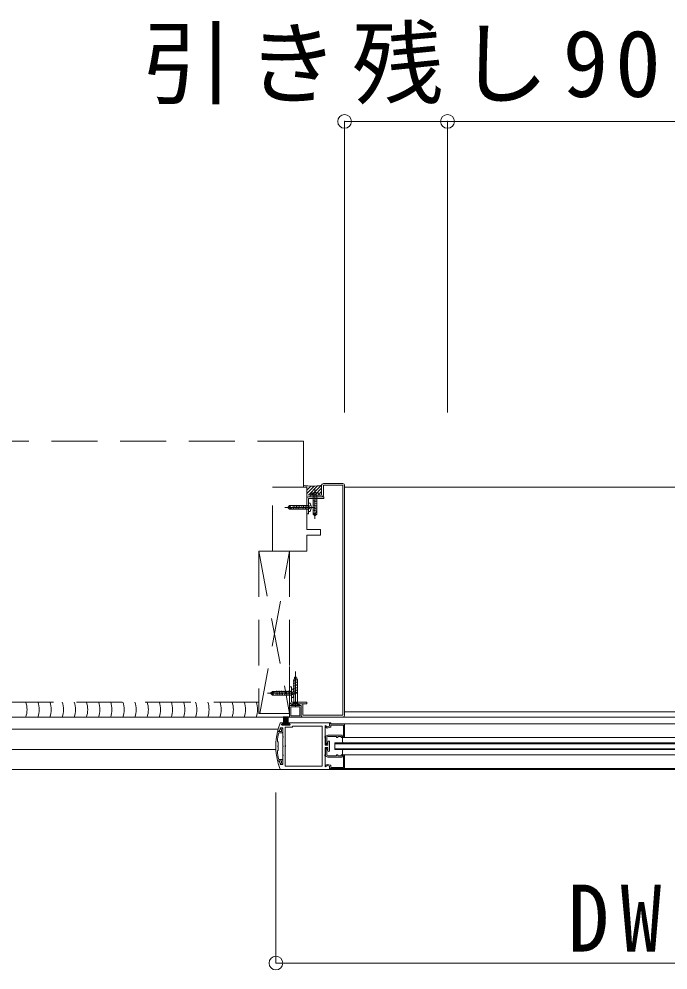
# Model space of a CAD drawing. Units: millimetres at full size, sheet at 1:2; details may follow other scales. Extents: x -1696 to 788, y -1623 to -924.
# Drawn here: x -1532.5 to -1475.8, y -1496.7 to -1413.6 of the extents above; entities that cross this region are included whole.
import ezdxf

# ---------------------------------------------------------------- set-up
doc = ezdxf.new("R2010")
doc.units = ezdxf.units.MM
doc.header["$LTSCALE"] = 2
doc.header["$PDMODE"] = 32
doc.header["$PDSIZE"] = 1.2
for name, pattern in [('CHAIN1', [8, 5, -1, 1, -1]), ('CHAIN2', [12, 9, -1, 1, -1]), ('DASHED2', [3, 2, -1])]:
    doc.linetypes.add(name, pattern=pattern)
doc.layers.add('0-0_free', color=7, linetype='Continuous', lineweight=9)
doc.layers.add('1-9_hojyosen', color=7, linetype='Continuous', lineweight=9)
doc.styles.add('ＭＳ ゴシック', font='')
doc.styles.get('ＭＳ ゴシック').set_extended_font_data('MS Gothic')

# ---------------------------------------------------------------- blocks, each defined once
blk = doc.blocks.new('FFD612n.')
at = {"layer": '0-0_free'}
for p, q in [((6.08, 536), (24.67, 536)), ((71.96, 584), (37.67, 584)), ((42.5, 656), (69.56, 656)), ((62.36, 640), (69.56, 640)), ((62.36, 624), (166.36, 624)), ((71.96, 584), (71.96, 463.33)), ((103.96, 340.13), (103.96, 592)), ((198.36, 592), (103.96, 592)), ((159.16, 656), (737.56, 656)), ((159.16, 640), (166.36, 640)), ((623.96, 608), (623.96, 48)), ((663.96, 617.9), (663.96, 463.33)), ((695.96, 599.43), (663.96, 617.9)), ((727.96, 608), (695.96, 599.43)), ((727.96, 608), (727.96, 643.2)), ((737.56, 643.2), (727.96, 643.2)), ((71.96, 448.67), (71.96, 335.33)), ((663.96, 448.67), (663.96, 344)), ((71.96, 320.67), (71.96, 207.33)), ((103.96, 48), (103.96, 315.87)), ((703.96, 344), (663.96, 344)), ((703.96, 312), (663.96, 312)), ((663.96, 207.33), (663.96, 312)), ((703.96, 388), (703.96, 344)), ((703.96, 268), (703.96, 312)), ((727.96, 388), (727.96, 335.33)), ((727.96, 320.67), (727.96, 268)), ((71.96, 72), (71.96, 192.67)), ((663.96, 38.1), (663.96, 192.67)), ((6.08, 120), (24.67, 120)), ((71.96, 72), (37.67, 72)), ((42.5, 0), (737.56, 0)), ((103.96, 48), (623.96, 48)), ((695.96, 56.57), (663.96, 38.1)), ((727.96, 48), (695.96, 56.57)), ((727.96, 48), (727.96, 12.8)), ((737.56, 12.8), (727.96, 12.8))]:
    blk.add_line(p, q, dxfattribs=at)
blk.add_lwpolyline([(206.36, 600), (206.36, 608), (623.96, 608)], dxfattribs=at)
for centre, radius, start, end in [((6.08, 540.8), 4.8, 166.43385, 270), ((887.96, 328), 912, 159.26892, 166.43385), ((887.96, 328), 888, 163.24449, 166.45351), ((42.5, 648), 8, 90, 159.26892), ((62.36, 632), 8, 90, 270), ((69.56, 648), 8, 270, 90), ((159.16, 648), 8, 90, 270), ((166.36, 632), 8, 270, 90), ((198.36, 600), 8, 270, 0), ((737.56, 649.6), 6.4, 270, 90), ((68.76, 456), 8, 293.57818, 66.4218), ((667.16, 456), 8, 113.57818, 246.42182), ((715.96, 388), 12, 0, 180), ((68.76, 328), 8, 293.57815, 66.42182), ((103.96, 335.33), 4.8, 293.57818, 90), ((107.16, 328), 3.2, 113.57818, 246.42182), ((103.96, 320.67), 4.8, 270, 66.42182), ((715.96, 268), 12, 180, 0), ((731.16, 328), 8, 113.57818, 246.42182), ((68.76, 200), 8, 293.5782, 66.42182), ((667.16, 200), 8, 113.57818, 246.42182), ((6.08, 115.2), 4.8, 90, 193.56615), ((887.96, 328), 912, 193.56615, 200.73108), ((887.96, 328), 888, 193.54649, 196.75551), ((42.5, 8), 8, 200.73108, 270), ((737.56, 6.4), 6.4, 270, 90)]:
    blk.add_arc(centre, radius, start, end, dxfattribs=at)
blk = doc.blocks.new('FFD655n.')
at = {"layer": '0-0_free'}
for p, q in [((26.76, 453.6), (80, 453.6)), ((39.05, 437.6), (88, 437.6)), ((72, 500.8), (88, 500.8)), ((72, 484.8), (80, 484.8)), ((80, 484.8), (80, 453.6)), ((96, 492.8), (96, 445.6)), ((21.67, 316.73), (32, 306.4)), ((32, 306.4), (32, 257.73)), ((21.67, 184.07), (32, 194.4)), ((32, 243.07), (32, 194.4)), ((26.76, 47.2), (80, 47.2)), ((39.05, 63.2), (88, 63.2)), ((72, 16), (80, 16)), ((72, 0), (88, 0)), ((80, 16), (80, 47.2)), ((96, 8), (96, 55.2))]:
    blk.add_line(p, q, dxfattribs=at)
for centre, radius, start, end in [((912, 250.4), 912, 167.36761, 192.63239), ((912, 250.4), 892.8, 167.89655, 175.73916), ((26.76, 448.8), 4.8, 90, 167.36761), ((72, 492.8), 8, 90, 270), ((88, 492.8), 8, 0, 90), ((88, 445.6), 8, 270, 0), ((912, 250.4), 892.8, 184.26084, 192.10345), ((35.2, 250.4), 8, 113.57818, 246.42182), ((26.76, 52), 4.8, 192.63239, 270), ((72, 8), 8, 90, 270), ((88, 55.2), 8, 0, 90), ((88, 8), 8, 270, 0)]:
    blk.add_arc(centre, radius, start, end, dxfattribs=at)
blk = doc.blocks.new('FFD654n._27')
at = {"layer": '0-0_free'}
for p, q in [((248, 276.8), (72, 276.8)), ((72, 276.8), (72, 254.66)), ((248, 276.8), (248, 116.8)), ((264, 292.8), (264, 100.8)), ((4, 245.3), (21.74, 235.06)), ((12, 259.15), (24, 252.23)), ((66.07, 246.93), (21.74, 235.06)), ((56, 260.8), (24, 252.23)), ((0, 100.8), (0, 24)), ((16, 100.8), (16, 24)), ((232, 132.8), (32, 132.8)), ((152, 116.8), (32, 116.8)), ((152, 116.8), (152, 100.8)), ((168, 100.8), (152, 100.8)), ((168, 116.8), (168, 100.8)), ((216, 116.8), (168, 116.8)), ((216, 116.8), (216, 100.8)), ((264, 100.8), (216, 100.8)), ((232, 132.8), (232, 116.8)), ((248, 116.8), (232, 116.8))]:
    blk.add_line(p, q, dxfattribs=at)
blk.add_lwpolyline([(264, 292.8), (56, 292.8), (56, 260.8)], dxfattribs=at)
for centre, radius, start, end in [((8, 252.23), 8, 60, 240), ((64, 254.66), 8, 285, 0), ((32, 100.8), 32, 90, 180), ((24, 24), 24, 180, 270), ((32, 100.8), 16, 90, 180), ((24, 24), 8, 180, 270), ((24, 8), 8, 270, 90)]:
    blk.add_arc(centre, radius, start, end, dxfattribs=at)

msp = doc.modelspace()

# ---------------------------------------------------------------- linework, layer by layer
at = {"layer": '1-9_hojyosen', "color": 3}
for p, q in [((-1504.051, -1422.501), (-1495.051, -1422.501)), ((-1504.051, -1422.501), (-1504.051, -1447.946)), ((-1495.051, -1422.501), (-1495.051, -1447.946)), ((-1495.051, -1422.501), (-1352.651, -1422.501)), ((-1508.851, -1470.156), (-1508.851, -1472.126)), ((-1508.851, -1471.547), (-1508.851, -1473.891)), ((-1504.051, -1471.547), (-1504.051, -1473.891)), ((-1510.051, -1496.068), (-1510.051, -1481.157)), ((-1510.051, -1496.068), (-1424.201, -1496.068))]:
    msp.add_line(p, q, dxfattribs=at)
at = {"layer": '1-9_hojyosen', "linetype": 'DASHED2'}
for p, q in [((-1507.651, -1450.459), (-1587.481, -1450.459)), ((-1507.651, -1454.459), (-1507.651, -1450.459)), ((-1507.351, -1454.459), (-1510.351, -1454.459)), ((-1510.351, -1460.059), (-1510.351, -1454.459)), ((-1507.351, -1458.159), (-1507.351, -1454.459)), ((-1506.151, -1458.159), (-1507.351, -1458.159)), ((-1507.351, -1460.059), (-1507.351, -1458.659)), ((-1511.551, -1460.059), (-1508.851, -1460.059)), ((-1511.551, -1460.059), (-1508.851, -1474.259)), ((-1511.456, -1474.259), (-1508.851, -1460.059)), ((-1510.351, -1460.059), (-1507.351, -1460.059)), ((-1508.851, -1460.059), (-1508.851, -1474.259)), ((-1587.481, -1473.259), (-1511.551, -1473.259)), ((-1511.551, -1474.259), (-1508.851, -1474.259))]:
    msp.add_line(p, q, dxfattribs=at)
at = {"layer": '1-9_hojyosen'}
for p, q in [((-1507.351, -1455.017), (-1506.711, -1454.377)), ((-1507.351, -1454.734), (-1506.994, -1454.377)), ((-1507.211, -1455.159), (-1506.409, -1454.358)), ((-1506.928, -1455.159), (-1506.083, -1454.315)), ((-1506.051, -1454.309), (-1506.051, -1455.159)), ((-1504.201, -1454.159), (-1505.901, -1454.159)), ((-1505.901, -1455.159), (-1505.901, -1454.309)), ((-1504.201, -1454.309), (-1505.901, -1454.309)), ((-1504.201, -1454.309), (-1504.201, -1474.109)), ((-1504.051, -1454.309), (-1504.051, -1474.409)), ((-1504.051, -1454.459), (-1343.651, -1454.459)), ((-1507.191, -1455.309), (-1505.851, -1455.309)), ((-1507.051, -1455.309), (-1507.051, -1455.159)), ((-1506.051, -1455.159), (-1507.051, -1455.159)), ((-1506.051, -1455.309), (-1507.051, -1455.309)), ((-1507.051, -1455.309), (-1505.901, -1455.309)), ((-1506.645, -1455.159), (-1506.051, -1454.566)), ((-1506.362, -1455.159), (-1506.051, -1454.848)), ((-1506.079, -1455.159), (-1506.051, -1455.131)), ((-1505.851, -1455.469), (-1505.851, -1455.309)), ((-1507.351, -1455.469), (-1507.351, -1456.809)), ((-1507.351, -1456.809), (-1507.191, -1456.809)), ((-1504.201, -1461.459), (-1504.201, -1474.409)), ((-1508.851, -1471.909), (-1508.691, -1471.909)), ((-1508.851, -1473.249), (-1508.851, -1471.909)), ((-1508.851, -1473.409), (-1507.701, -1473.409)), ((-1508.851, -1473.409), (-1508.851, -1473.559)), ((-1508.851, -1473.559), (-1507.851, -1473.559)), ((-1508.691, -1473.409), (-1507.351, -1473.409)), ((-1507.851, -1474.409), (-1507.851, -1473.559)), ((-1507.701, -1473.409), (-1507.701, -1474.409)), ((-1507.351, -1473.249), (-1507.351, -1473.409)), ((-1508.751, -1473.659), (-1508.751, -1474.459)), ((-1507.701, -1474.409), (-1504.201, -1474.409)), ((-1343.651, -1474.109), (-1504.051, -1474.109)), ((-1508.751, -1474.459), (-1507.951, -1474.459)), ((-1505.551, -1474.559), (-1507.401, -1474.559)), ((-1432.731, -1477.859), (-1500.549, -1477.859))]:
    msp.add_line(p, q, dxfattribs=at)
at = {"layer": '1-9_hojyosen', "color": 6}
for p, q in [((-1506.996, -1455.042), (-1506.996, -1455.162)), ((-1506.276, -1455.162), (-1506.996, -1455.162)), ((-1506.565, -1455.162), (-1506.836, -1455.21)), ((-1506.436, -1455.281), (-1506.836, -1455.351)), ((-1506.796, -1455.162), (-1506.796, -1456.826)), ((-1506.476, -1455.162), (-1506.796, -1455.162)), ((-1506.789, -1454.987), (-1506.728, -1455.11)), ((-1506.728, -1455.11), (-1506.655, -1455.148)), ((-1506.476, -1455.162), (-1506.476, -1456.826)), ((-1506.276, -1455.042), (-1506.276, -1455.162)), ((-1508.852, -1456.074), (-1509.012, -1456.234)), ((-1507.188, -1456.074), (-1508.852, -1456.074)), ((-1508.485, -1456.434), (-1508.556, -1456.034)), ((-1508.344, -1456.434), (-1508.415, -1456.034)), ((-1508.203, -1456.434), (-1508.274, -1456.034)), ((-1508.062, -1456.434), (-1508.132, -1456.034)), ((-1507.921, -1456.434), (-1507.991, -1456.034)), ((-1507.73, -1456.434), (-1507.8, -1456.034)), ((-1507.589, -1456.434), (-1507.659, -1456.034)), ((-1507.448, -1456.434), (-1507.518, -1456.034)), ((-1507.306, -1456.434), (-1507.377, -1456.034)), ((-1507.188, -1456.305), (-1507.236, -1456.034)), ((-1507.068, -1455.874), (-1507.188, -1455.874)), ((-1507.188, -1456.594), (-1507.188, -1455.874)), ((-1507.188, -1456.394), (-1507.188, -1456.074)), ((-1507.135, -1456.143), (-1507.174, -1456.215)), ((-1507.013, -1456.081), (-1507.135, -1456.143)), ((-1506.436, -1455.422), (-1506.836, -1455.492)), ((-1506.436, -1455.563), (-1506.836, -1455.633)), ((-1506.436, -1455.704), (-1506.836, -1455.775)), ((-1506.436, -1455.895), (-1506.836, -1455.966)), ((-1506.436, -1456.036), (-1506.836, -1456.107)), ((-1508.492, -1456.394), (-1509.012, -1456.234)), ((-1507.188, -1456.394), (-1508.852, -1456.394)), ((-1507.068, -1456.594), (-1507.188, -1456.594)), ((-1506.436, -1456.177), (-1506.836, -1456.248)), ((-1506.436, -1456.318), (-1506.836, -1456.389)), ((-1506.436, -1456.46), (-1506.836, -1456.53)), ((-1506.796, -1456.826), (-1506.636, -1456.986)), ((-1506.476, -1456.467), (-1506.636, -1456.986)), ((-1508.201, -1471.155), (-1508.44, -1471.113)), ((-1508.201, -1471.155), (-1508.44, -1471.113)), ((-1508.13, -1471.42), (-1508.53, -1471.35)), ((-1508.13, -1471.42), (-1508.53, -1471.35)), ((-1508.13, -1471.561), (-1508.53, -1471.491)), ((-1508.13, -1471.561), (-1508.53, -1471.491)), ((-1508.13, -1471.703), (-1508.53, -1471.632)), ((-1508.13, -1471.703), (-1508.53, -1471.632)), ((-1508.13, -1471.844), (-1508.53, -1471.773)), ((-1508.13, -1471.844), (-1508.53, -1471.773)), ((-1508.13, -1471.985), (-1508.53, -1471.914)), ((-1508.13, -1471.985), (-1508.53, -1471.914)), ((-1508.138, -1471.307), (-1508.495, -1471.244)), ((-1508.138, -1471.307), (-1508.495, -1471.244)), ((-1508.49, -1473.559), (-1508.49, -1471.336)), ((-1508.17, -1473.559), (-1508.17, -1471.336)), ((-1509.992, -1472.325), (-1510.512, -1472.485)), ((-1510.352, -1472.645), (-1510.512, -1472.485)), ((-1508.688, -1472.325), (-1510.352, -1472.325)), ((-1508.688, -1472.645), (-1510.352, -1472.645)), ((-1509.985, -1472.285), (-1510.056, -1472.685)), ((-1509.844, -1472.285), (-1509.915, -1472.685)), ((-1509.703, -1472.285), (-1509.774, -1472.685)), ((-1509.562, -1472.285), (-1509.632, -1472.685)), ((-1509.421, -1472.285), (-1509.491, -1472.685)), ((-1509.23, -1472.285), (-1509.3, -1472.685)), ((-1509.089, -1472.285), (-1509.159, -1472.685)), ((-1508.948, -1472.285), (-1509.018, -1472.685)), ((-1508.806, -1472.285), (-1508.877, -1472.685)), ((-1508.688, -1472.414), (-1508.736, -1472.685)), ((-1508.568, -1472.125), (-1508.688, -1472.125)), ((-1508.688, -1472.125), (-1508.688, -1472.845)), ((-1508.688, -1472.325), (-1508.688, -1472.645)), ((-1508.635, -1472.576), (-1508.674, -1472.503)), ((-1508.513, -1472.637), (-1508.635, -1472.576)), ((-1508.13, -1472.126), (-1508.53, -1472.055)), ((-1508.13, -1472.267), (-1508.53, -1472.196)), ((-1508.13, -1472.408), (-1508.53, -1472.338)), ((-1508.49, -1473.559), (-1508.49, -1472.03)), ((-1508.17, -1473.559), (-1508.17, -1472.03)), ((-1508.568, -1472.845), (-1508.688, -1472.845)), ((-1508.68, -1473.534), (-1507.98, -1473.534)), ((-1508.68, -1473.534), (-1507.98, -1473.534)), ((-1508.68, -1473.559), (-1507.98, -1473.559)), ((-1508.68, -1473.559), (-1507.98, -1473.559)), ((-1508.259, -1473.359), (-1508.53, -1473.312)), ((-1508.259, -1473.359), (-1508.53, -1473.312)), ((-1508.505, -1473.359), (-1508.155, -1473.359)), ((-1508.505, -1473.359), (-1508.155, -1473.359)), ((-1507.98, -1473.534), (-1508.155, -1473.359)), ((-1507.98, -1473.534), (-1508.155, -1473.359)), ((-1507.98, -1473.559), (-1507.98, -1473.534)), ((-1507.98, -1473.559), (-1507.98, -1473.534))]:
    msp.add_line(p, q, dxfattribs=at)
at = {"layer": '1-9_hojyosen', "color": 6, "linetype": 'CHAIN1'}
for p, q in [((-1506.636, -1454.647), (-1506.636, -1457.248)), ((-1506.673, -1456.234), (-1509.274, -1456.234)), ((-1508.173, -1472.485), (-1510.774, -1472.485))]:
    msp.add_line(p, q, dxfattribs=at)
at = {"layer": '1-9_hojyosen', "color": 6, "linetype": 'CHAIN2'}
for q in [(-1508.33, -1470.567), (-1508.33, -1471.377)]:
    msp.add_line((-1508.33, -1473.669), q, dxfattribs=at)
at = {"layer": '1-9_hojyosen', "lineweight": 18}
for p, q in [((-1430.201, -1474.559), (-1583.901, -1474.559)), ((-1509.511, -1475.209), (-1508.861, -1475.209)), ((-1509.386, -1475.209), (-1509.386, -1474.509)), ((-1509.336, -1475.209), (-1509.336, -1474.509)), ((-1509.286, -1475.209), (-1509.286, -1474.509)), ((-1509.236, -1475.209), (-1509.236, -1474.509)), ((-1509.186, -1475.209), (-1509.186, -1474.509)), ((-1509.136, -1475.209), (-1509.136, -1474.509)), ((-1509.086, -1475.209), (-1509.086, -1474.509)), ((-1509.036, -1475.209), (-1509.036, -1474.509)), ((-1508.986, -1475.209), (-1508.986, -1474.509)), ((-1430.201, -1475.159), (-1504.051, -1475.159)), ((-1583.901, -1475.609), (-1509.892, -1475.609)), ((-1504.886, -1476.809), (-1504.886, -1477.409)), ((-1504.886, -1476.809), (-1430.201, -1476.809)), ((-1504.886, -1476.889), (-1430.201, -1476.889)), ((-1504.216, -1476.359), (-1504.216, -1476.709)), ((-1504.216, -1476.359), (-1430.201, -1476.359)), ((-1583.901, -1477.409), (-1510.043, -1477.409)), ((-1504.886, -1477.329), (-1430.201, -1477.329)), ((-1504.886, -1477.409), (-1430.201, -1477.409)), ((-1583.901, -1479.159), (-1430.201, -1479.159)), ((-1430.201, -1479.059), (-1504.051, -1479.059))]:
    msp.add_line(p, q, dxfattribs=at)
at = {"layer": '1-9_hojyosen', "color": 6}
for points in [[(-1506.484, -1454.987), (-1506.545, -1455.11), (-1506.617, -1455.148)], [(-1508.852, -1456.394), (-1509.012, -1456.234), (-1508.773, -1456.165), (-1508.852, -1456.074)], [(-1507.013, -1456.387), (-1507.135, -1456.326), (-1507.174, -1456.253)], [(-1506.476, -1456.826), (-1506.636, -1456.986), (-1506.706, -1456.747), (-1506.796, -1456.826)], [(-1508.49, -1471.336), (-1508.33, -1470.95), (-1508.17, -1471.336)], [(-1508.49, -1471.336), (-1508.33, -1470.95), (-1508.17, -1471.336)], [(-1510.352, -1472.325), (-1510.512, -1472.485), (-1510.273, -1472.554), (-1510.352, -1472.645)], [(-1508.513, -1472.332), (-1508.635, -1472.393), (-1508.674, -1472.466)], [(-1508.68, -1473.559), (-1508.68, -1473.534), (-1508.505, -1473.359)], [(-1508.68, -1473.559), (-1508.68, -1473.534), (-1508.505, -1473.359)]]:
    msp.add_lwpolyline(points, dxfattribs=at)
at = {"layer": '1-9_hojyosen'}
for points in [[(-1505.851, -1455.469), (-1507.191, -1455.469), (-1507.191, -1456.809)], [(-1507.351, -1473.249), (-1508.691, -1473.249), (-1508.691, -1471.909)], [(-1507.951, -1474.459), (-1507.951, -1473.659), (-1508.751, -1473.659)]]:
    msp.add_lwpolyline(points, dxfattribs=at)
at = {"layer": '1-9_hojyosen', "linetype": 'DASHED2'}
for points in [[(-1507.351, -1458.659), (-1506.151, -1458.659), (-1506.151, -1458.159)], [(-1511.551, -1460.059), (-1511.551, -1473.231), (-1511.551, -1474.259)]]:
    msp.add_lwpolyline(points, dxfattribs=at)
at = {"layer": '1-9_hojyosen'}
msp.add_lwpolyline([(-1508.851, -1474.559), (-1507.851, -1474.559), (-1507.851, -1473.559), (-1508.851, -1473.559)], close=True, dxfattribs=at)
at = {"layer": '1-9_hojyosen', "lineweight": 18}
msp.add_lwpolyline([(-1499.922, -1477.859), (-1504.216, -1477.859), (-1504.216, -1477.509)], dxfattribs=at)
at = {"layer": '1-9_hojyosen'}
for centre, radius, start, end in [((-1506.851, -1449.752), 4.627, 260.04318, 279.95682), ((-1505.901, -1454.309), 0.15, 90, 180), ((-1504.201, -1454.309), 0.15, 0, 90), ((-1507.191, -1455.469), 0.16, 90, 180), ((-1506.051, -1455.159), 0.15, 270, 0), ((-1533.728, -1473.909), 1.923, 340.24292, 19.75708), ((-1532.668, -1473.909), 1.923, 340.24292, 19.75708), ((-1531.607, -1473.909), 1.923, 340.24292, 19.75708), ((-1530.546, -1473.909), 1.923, 340.24292, 19.75708), ((-1529.485, -1473.909), 1.923, 340.24292, 19.75708), ((-1528.424, -1473.909), 1.923, 340.24292, 19.75708), ((-1527.363, -1473.909), 1.923, 340.24292, 19.75708), ((-1526.302, -1473.909), 1.923, 340.24292, 19.75708), ((-1525.241, -1473.909), 1.923, 340.24292, 19.75708), ((-1524.181, -1473.909), 1.923, 340.24292, 19.75708), ((-1523.12, -1473.909), 1.923, 340.24292, 19.75708), ((-1522.059, -1473.909), 1.923, 340.24292, 19.75708), ((-1520.998, -1473.909), 1.923, 340.24292, 19.75708), ((-1519.937, -1473.909), 1.923, 340.24292, 19.75708), ((-1518.876, -1473.909), 1.923, 340.24292, 19.75708), ((-1517.815, -1473.909), 1.923, 340.24292, 19.75708), ((-1516.755, -1473.909), 1.923, 340.24292, 19.75708), ((-1515.694, -1473.909), 1.923, 340.24292, 19.75708), ((-1514.633, -1473.909), 1.923, 340.24292, 19.75708), ((-1513.572, -1473.909), 1.923, 340.24292, 19.75708), ((-1508.691, -1473.249), 0.16, 180, 270), ((-1507.701, -1474.409), 0.15, 180, 270), ((-1504.201, -1474.409), 0.15, 270, 0)]:
    msp.add_arc(centre, radius, start, end, dxfattribs=at)
at = {"layer": '1-9_hojyosen', "color": 6}
for centre, radius, start, end in [((-1506.587, -1455.669), 0.748, 93.73962, 123.13028), ((-1506.636, -1455.113), 0.04, 241.97812, 298.03201), ((-1506.685, -1455.669), 0.748, 56.86974, 86.26039), ((-1507.694, -1456.283), 0.748, 3.73962, 33.13028), ((-1507.139, -1456.234), 0.04, 151.97812, 208.03201), ((-1507.694, -1456.185), 0.748, 326.86974, 356.26039), ((-1508.639, -1472.485), 0.04, 151.96799, 208.02188), ((-1509.194, -1472.533), 0.748, 3.73961, 33.13026), ((-1509.194, -1472.436), 0.748, 326.86972, 356.26038)]:
    msp.add_arc(centre, radius, start, end, dxfattribs=at)
at = {"layer": '1-9_hojyosen', "lineweight": 18}
for centre, start, end in [((-1504.116, -1476.709), 180, 270), ((-1504.116, -1477.509), 90, 180)]:
    msp.add_arc(centre, 0.1, start, end, dxfattribs=at)
at = {"layer": '1-9_hojyosen', "color": 134}
for p in [(-1504.051, -1422.501), (-1495.051, -1422.501), (-1510.051, -1496.068)]:
    msp.add_point(p, dxfattribs=at)

# ---------------------------------------------------------------- block references
at = {"layer": '1-9_hojyosen', "xscale": 0.00625, "yscale": 0.00625}
for name, p in [('FFD612n.', (-1509.901, -1479.159)), ('FFD654n._27', (-1505.701, -1476.989)), ('FFD655n.', (-1510.051, -1478.674))]:
    msp.add_blockref(name, p, dxfattribs=at)
at = {"layer": '1-9_hojyosen', "xscale": -0.00625, "yscale": 0.00625, "rotation": 180}
msp.add_blockref('FFD654n._27', (-1505.701, -1477.229), dxfattribs=at)

# ---------------------------------------------------------------- texts
at = {"layer": '1-9_hojyosen', "char_height": 5.865, "attachment_point": 7, "style": 'ＭＳ ゴシック'}
for s, insert in [('\\T1.15;引き残し90', (-1521.789, -1421.018)), ('\\T1.28;\\W0.9;DW=858.5', (-1484.528, -1495.158))]:
    msp.add_mtext(s, dxfattribs=dict(at, insert=insert))

doc.saveas('drawing.dxf')
